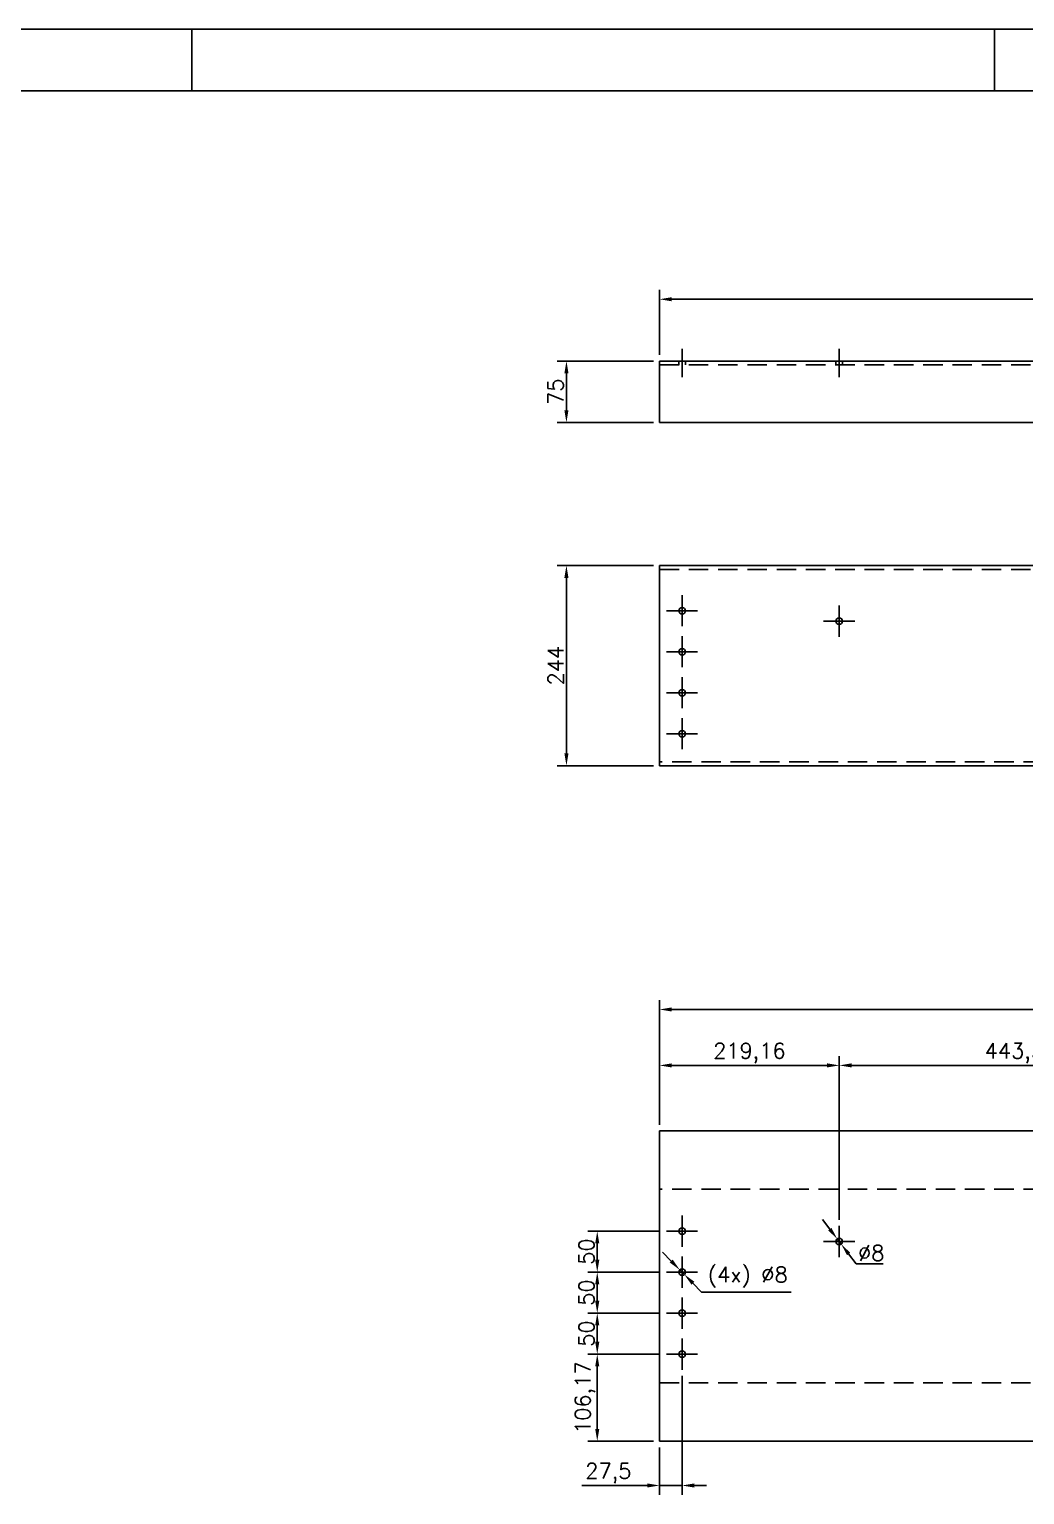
# Model space of a CAD drawing. Header units: metres. Extents: x 0 to 6307, y 0 to 4455.
# Drawn here: x 2356 to 3569, y 2668 to 4455 of the extents above; entities that cross this region are included whole.
import ezdxf
from ezdxf.enums import TextEntityAlignment as Align

# ---------------------------------------------------------------- set-up
doc = ezdxf.new("R2010")
doc.units = ezdxf.units.M
doc.header["$LTSCALE"] = 7.5
doc.linetypes.add('CENTER2', pattern=[28.575, 19.05, -3.175, 3.175, -3.175])
doc.linetypes.add('HIDDEN2', pattern=[4.7625, 3.175, -1.5875])
for name, color, linetype in [('FRL2', 2, 'Continuous'), ('FRL6', 6, 'Continuous'), ('FRL7', 7, 'Continuous'), ('FRR120', 5, 'Continuous'), ('FRR140', 5, 'Continuous'), ('FRR175', 1, 'Continuous'), ('FRR80', 3, 'Continuous'), ('SC1', 7, 'CENTER2'), ('SDM', 7, 'Continuous'), ('SL4', 4, 'Continuous'), ('ST1', 7, 'HIDDEN2')]:
    doc.layers.add(name, color=color, linetype=linetype)
doc.styles.add('R120', font='simplex.shx', dxfattribs={"height": 3})
doc.styles.add('R140', font='simplex.shx', dxfattribs={"height": 3.5})
doc.styles.add('R80', font='simplex.shx', dxfattribs={"height": 2})
doc.styles.add('ROMANS', font='ROMANS.SHX')
doc.dimstyles.new('7.5___1-7.5', dxfattribs={"dimscale": 7.5, "dimtxt": 2.5, "dimasz": 2, "dimexe": 1.5, "dimexo": 1, "dimgap": 0.5, "dimtad": 1, "dimzin": 12, "dimtxsty": 'ROMANS', "dimcen": 0, "dimclrd": 256, "dimclre": 256, "dimclrt": 3, "dimazin": 3, "dimtfac": 1, "dimtmove": 0, "dimatfit": 0, "dimfxl": 1, "dimlwd": -1, "dimlwe": -1, "dimarcsym": 0})
doc.dimstyles.new('7.5___1-7.5$3', dxfattribs={"dimscale": 7.5, "dimtxt": 2.5, "dimasz": 2, "dimexe": 1.5, "dimexo": 1, "dimgap": 0.5, "dimtad": 1, "dimtoh": 1, "dimzin": 12, "dimtxsty": 'ROMANS', "dimcen": 0, "dimclrd": 256, "dimclre": 256, "dimclrt": 3, "dimazin": 3, "dimtfac": 1, "dimtmove": 0, "dimatfit": 0, "dimfxl": 1, "dimlwd": -1, "dimlwe": -1, "dimarcsym": 0})

# ---------------------------------------------------------------- blocks, each defined once
blk = doc.blocks.new('A1')
at = {"layer": 'FRL2'}
for p, q in [((340.5, 594), (340.5, 584)), ((471, 594), (471, 584))]:
    blk.add_line(p, q, dxfattribs=at)
at = {"layer": 'FRL6', "linetype": 'Continuous'}
blk.add_line((25, 584), (831, 584), dxfattribs=at)
at = {"layer": 'FRL7', "linetype": 'Continuous'}
blk.add_line((0, 594), (841, 594), dxfattribs=at)
at = {"layer": 'FRR120', "style": 'R120'}
for tag, p in [('FASE_DO_PROJETO', (659, 46.29)), ('ÁREA_E/OU_SUBÁREA', (659, 40.79)), ('TÍTULO_DO_DESENHO', (659, 35.29)), ('SUBTÍTULO_1_DO_DESENHO', (659, 29.79)), ('SUBTÍTULO_2_DO_DESENHO', (659, 24.29))]:
    blk.add_attdef(tag, p, '', height=3, dxfattribs=at)
at = {"layer": 'FRR140', "style": 'R140', "width": 0.91}
for tag, p in [('NÚMERO_DA_CONTRATADA', (687.72, 12.6)), ('NUMERO_VALE', (752.89, 12.6))]:
    blk.add_attdef(tag, p, '', height=3.5, dxfattribs=at)
for tag, p in [('REVISÃO', (823.5, 14.68)), ('ESCALA', (671, 14.35))]:
    blk.add_attdef(tag, text='', height=3.5, dxfattribs=at).set_placement(p, align=Align.MIDDLE)
at = {"layer": 'FRR175', "style": 'R120'}
for tag, p in [('CLASSIFICAÇÃO', (811.83, 67.73)), ('PROJETO', (716.31, 53.59)), ('N_PROJ_SE', (793.5, 53.59)), ('N_CONTRATO', (796.97, 47.3))]:
    blk.add_attdef(tag, text='', height=3, dxfattribs=at).set_placement(p, align=Align.MIDDLE_CENTER)
at = {"layer": 'FRR80', "style": 'R80'}
for tag, p in [('8A_REV', (476, 77.07)), ('EMIS.', (486, 77.07)), ('PROJ.', (585, 77.07)), ('DES.', (597, 77.07)), ('VER.', (609, 77.07)), ('APR.', (621, 77.07)), ('AUT.', (633.01, 77.07)), ('7A_REV', (476, 71.37)), ('EMIS.', (486, 71.37)), ('PROJ.', (585, 71.37)), ('DES.', (597, 71.37)), ('VER.', (609, 71.37)), ('APR.', (621, 71.37)), ('AUT.', (633.01, 71.37)), ('6A_REV', (476, 65.67)), ('EMIS.', (486, 65.67)), ('PROJ.', (585, 65.67)), ('DES.', (597, 65.67)), ('VER.', (609, 65.67)), ('APR.', (621, 65.67)), ('AUT.', (633.01, 65.67)), ('5A_REV', (476, 59.97)), ('EMIS.', (486, 59.97)), ('PROJ.', (585, 59.97)), ('DES.', (597, 59.97)), ('VER.', (609, 59.97)), ('APR.', (621, 59.97)), ('AUT.', (633.01, 59.97)), ('4A_REV', (476, 54.27)), ('EMIS.', (486, 54.27)), ('PROJ.', (585, 54.27)), ('DES.', (597, 54.27)), ('VER.', (609, 54.27)), ('APR.', (621, 54.27)), ('AUT.', (633.01, 54.27)), ('3A_REV', (476, 48.57)), ('EMIS.', (486, 48.57)), ('PROJ.', (585, 48.57)), ('DES.', (597, 48.57)), ('VER.', (609, 48.57)), ('APR.', (621, 48.57)), ('AUT.', (633.01, 48.57)), ('2A_REV', (476, 42.87)), ('EMIS.', (486, 42.87)), ('PROJ.', (585, 42.87)), ('DES.', (597, 42.87)), ('VER.', (609, 42.87)), ('APR.', (621, 42.87)), ('AUT.', (633.01, 42.87)), ('1a_REV', (476, 37.17)), ('EMIS.', (486, 37.17)), ('PROJ.', (585, 37.17)), ('DES.', (597, 37.17)), ('VER.', (609, 37.17)), ('APR.', (621, 37.17)), ('AUT.', (633.01, 37.17))]:
    blk.add_attdef(tag, text='', height=2, dxfattribs=at).set_placement(p, align=Align.MIDDLE)
for p in [(492.61, 76.08), (492.61, 70.38), (492.61, 64.68), (492.61, 58.98), (492.61, 53.28), (492.61, 47.58), (492.61, 41.88), (492.61, 36.18)]:
    blk.add_attdef('DESCRIÇÃO_DA_REVISÃO', p, '', height=2, dxfattribs=at)
at = {"layer": 'FRR80', "style": 'R80', "width": 0.85}
for p in [(648, 77.07), (648, 71.37), (648, 65.67), (648, 59.97), (648, 54.27), (648, 48.57), (648, 42.87), (648, 37.17)]:
    blk.add_attdef('DATA', text='', height=2, dxfattribs=at).set_placement(p, align=Align.MIDDLE)
blk = doc.blocks.new('*D53')
at = {"layer": 'Defpoints', "color": 0, "transparency": 16777216}
for p in [(3010.5, 4050.5), (3124, 4050.5), (3124, 3975.5)]:
    blk.add_point(p, dxfattribs=at)
at = {"layer": 'SDM', "transparency": 16777216}
for p, q in [((3116.5, 4050.5), (2999.3, 4050.5)), ((3010.5, 3990.5), (3010.5, 4035.5)), ((3116.5, 3975.5), (2999.3, 3975.5))]:
    blk.add_line(p, q, dxfattribs=at)
for points in [[(3008, 4035.5), (3013, 4035.5), (3010.5, 4050.5)], [(3008, 3990.5), (3013, 3990.5), (3010.5, 3975.5)]]:
    blk.add_solid(points, dxfattribs=at)
at = {"layer": 'SDM', "color": 3, "transparency": 16777216, "insert": (2997.4, 4013), "char_height": 18.75, "attachment_point": 5, "rotation": 90, "style": 'ROMANS'}
blk.add_mtext('75', dxfattribs=at)
blk = doc.blocks.new('*D54')
at = {"layer": 'Defpoints', "color": 0, "transparency": 16777216}
for p in [(4449, 4125.8), (3124, 4050.5), (4449, 4050.5)]:
    blk.add_point(p, dxfattribs=at)
at = {"layer": 'SDM', "transparency": 16777216}
for p, q in [((3124, 4058), (3124, 4137.1)), ((4449, 4058), (4449, 4137.1)), ((3139, 4125.8), (4434, 4125.8))]:
    blk.add_line(p, q, dxfattribs=at)
for points in [[(3139, 4128.3), (3139, 4123.3), (3124, 4125.8)], [(4434, 4128.3), (4434, 4123.3), (4449, 4125.8)]]:
    blk.add_solid(points, dxfattribs=at)
at = {"layer": 'SDM', "color": 3, "transparency": 16777216, "insert": (3786.5, 4140.8), "char_height": 18.75, "attachment_point": 5, "style": 'ROMANS'}
blk.add_mtext('1324,98', dxfattribs=at)
blk = doc.blocks.new('*D58')
at = {"layer": 'Defpoints', "color": 0, "transparency": 16777216}
for p in [(3124, 3801), (3010.5, 3557), (3124, 3557)]:
    blk.add_point(p, dxfattribs=at)
at = {"layer": 'SDM', "transparency": 16777216}
for p, q in [((3116.5, 3801), (2999.3, 3801)), ((3010.5, 3786), (3010.5, 3572)), ((3116.5, 3557), (2999.3, 3557))]:
    blk.add_line(p, q, dxfattribs=at)
for points in [[(3008, 3786), (3013, 3786), (3010.5, 3801)], [(3008, 3572), (3013, 3572), (3010.5, 3557)]]:
    blk.add_solid(points, dxfattribs=at)
at = {"layer": 'SDM', "color": 3, "transparency": 16777216, "insert": (2997.4, 3679), "char_height": 18.75, "attachment_point": 5, "rotation": 90, "style": 'ROMANS'}
blk.add_mtext('244', dxfattribs=at)
blk = doc.blocks.new('*D69')
at = {"layer": 'Defpoints', "color": 0, "transparency": 16777216}
for p in [(3151.5, 2820.4), (3124, 2733.2), (3124, 2679.2)]:
    blk.add_point(p, dxfattribs=at)
at = {"layer": 'SDM', "transparency": 16777216}
for p, q in [((3151.5, 2812.9), (3151.5, 2668)), ((3124, 2725.7), (3124, 2668)), ((3109, 2679.2), (3029.4, 2679.2)), ((3151.5, 2679.2), (3124, 2679.2)), ((3166.5, 2679.2), (3181.5, 2679.2))]:
    blk.add_line(p, q, dxfattribs=at)
for points in [[(3109, 2681.7), (3109, 2676.7), (3124, 2679.2)], [(3166.5, 2681.7), (3166.5, 2676.7), (3151.5, 2679.2)]]:
    blk.add_solid(points, dxfattribs=at)
at = {"layer": 'SDM', "color": 3, "transparency": 16777216, "insert": (3061.7, 2694.1), "char_height": 18.75, "attachment_point": 5, "style": 'ROMANS'}
blk.add_mtext('27,5', dxfattribs=at)
blk = doc.blocks.new('*D70')
at = {"layer": 'Defpoints', "color": 0, "transparency": 16777216}
for p in [(3048.1, 2839.4), (3132.5, 2839.4), (3124, 2733.2)]:
    blk.add_point(p, dxfattribs=at)
at = {"layer": 'SDM', "transparency": 16777216}
for p, q in [((3125, 2839.4), (3036.8, 2839.4)), ((3048.1, 2748.2), (3048.1, 2824.4)), ((3116.5, 2733.2), (3036.8, 2733.2))]:
    blk.add_line(p, q, dxfattribs=at)
for points in [[(3045.6, 2824.4), (3050.6, 2824.4), (3048.1, 2839.4)], [(3045.6, 2748.2), (3050.6, 2748.2), (3048.1, 2733.2)]]:
    blk.add_solid(points, dxfattribs=at)
at = {"layer": 'SDM', "color": 3, "transparency": 16777216, "insert": (3033.2, 2786.3), "char_height": 18.75, "attachment_point": 5, "rotation": 90, "style": 'ROMANS'}
blk.add_mtext('106,17', dxfattribs=at)
blk = doc.blocks.new('*D71')
at = {"layer": 'Defpoints', "color": 0, "transparency": 16777216}
for p in [(3048.1, 2889.4), (3132.5, 2889.4), (3132.5, 2839.4)]:
    blk.add_point(p, dxfattribs=at)
at = {"layer": 'SDM', "transparency": 16777216}
for p, q in [((3125, 2889.4), (3036.8, 2889.4)), ((3048.1, 2854.4), (3048.1, 2874.4)), ((3125, 2839.4), (3036.8, 2839.4))]:
    blk.add_line(p, q, dxfattribs=at)
for points in [[(3045.6, 2874.4), (3050.6, 2874.4), (3048.1, 2889.4)], [(3045.6, 2854.4), (3050.6, 2854.4), (3048.1, 2839.4)]]:
    blk.add_solid(points, dxfattribs=at)
at = {"layer": 'SDM', "color": 3, "transparency": 16777216, "insert": (3035, 2864.4), "char_height": 18.75, "attachment_point": 5, "rotation": 90, "style": 'ROMANS'}
blk.add_mtext('50', dxfattribs=at)
blk = doc.blocks.new('*D72')
at = {"layer": 'Defpoints', "color": 0, "transparency": 16777216}
for p in [(3048.1, 2939.4), (3132.5, 2939.4), (3132.5, 2889.4)]:
    blk.add_point(p, dxfattribs=at)
at = {"layer": 'SDM', "transparency": 16777216}
for p, q in [((3125, 2939.4), (3036.8, 2939.4)), ((3048.1, 2904.4), (3048.1, 2924.4)), ((3125, 2889.4), (3036.8, 2889.4))]:
    blk.add_line(p, q, dxfattribs=at)
for points in [[(3045.6, 2924.4), (3050.6, 2924.4), (3048.1, 2939.4)], [(3045.6, 2904.4), (3050.6, 2904.4), (3048.1, 2889.4)]]:
    blk.add_solid(points, dxfattribs=at)
at = {"layer": 'SDM', "color": 3, "transparency": 16777216, "insert": (3035, 2914.4), "char_height": 18.75, "attachment_point": 5, "rotation": 90, "style": 'ROMANS'}
blk.add_mtext('50', dxfattribs=at)
blk = doc.blocks.new('*D73')
at = {"layer": 'Defpoints', "color": 0, "transparency": 16777216}
for p in [(3048.1, 2989.4), (3132.5, 2989.4), (3132.5, 2939.4)]:
    blk.add_point(p, dxfattribs=at)
at = {"layer": 'SDM', "transparency": 16777216}
for p, q in [((3125, 2989.4), (3036.8, 2989.4)), ((3048.1, 2954.4), (3048.1, 2974.4)), ((3125, 2939.4), (3036.8, 2939.4))]:
    blk.add_line(p, q, dxfattribs=at)
for points in [[(3045.6, 2974.4), (3050.6, 2974.4), (3048.1, 2989.4)], [(3045.6, 2954.4), (3050.6, 2954.4), (3048.1, 2939.4)]]:
    blk.add_solid(points, dxfattribs=at)
at = {"layer": 'SDM', "color": 3, "transparency": 16777216, "insert": (3035, 2964.4), "char_height": 18.75, "attachment_point": 5, "rotation": 90, "style": 'ROMANS'}
blk.add_mtext('50', dxfattribs=at)
blk = doc.blocks.new('*D68')
at = {"layer": 'Defpoints', "color": 0, "transparency": 16777216}
for p in [(3148.7, 2942.2), (3154.3, 2936.5)]:
    blk.add_point(p, dxfattribs=at)
at = {"layer": 'SDM', "transparency": 16777216}
for p, q in [((3138.2, 2952.9), (3127.7, 2963.7)), ((3148.7, 2942.2), (3154.3, 2936.5)), ((3164.8, 2925.8), (3175.3, 2915.1)), ((3175.3, 2915.1), (3284.4, 2915.1))]:
    blk.add_line(p, q, dxfattribs=at)
for points in [[(3140, 2954.7), (3136.4, 2951.2), (3148.7, 2942.2)], [(3166.6, 2927.6), (3163, 2924.1), (3154.3, 2936.5)]]:
    blk.add_solid(points, dxfattribs=at)
at = {"layer": 'SDM', "color": 3, "transparency": 16777216, "insert": (3231.7, 2933.2), "char_height": 18.75, "attachment_point": 5, "style": 'ROMANS'}
blk.add_mtext('(4x) ∅8', dxfattribs=at)
blk = doc.blocks.new('*D74')
at = {"layer": 'Defpoints', "color": 0, "transparency": 16777216}
for p in [(3343.2, 3191.5), (3124, 3111.6), (3343.2, 2995.7)]:
    blk.add_point(p, dxfattribs=at)
at = {"layer": 'SDM', "transparency": 16777216}
for p, q in [((3124, 3119.1), (3124, 3202.8)), ((3343.2, 3003.2), (3343.2, 3202.8)), ((3139, 3191.5), (3328.2, 3191.5))]:
    blk.add_line(p, q, dxfattribs=at)
for points in [[(3139, 3194), (3139, 3189), (3124, 3191.5)], [(3328.2, 3194), (3328.2, 3189), (3343.2, 3191.5)]]:
    blk.add_solid(points, dxfattribs=at)
at = {"layer": 'SDM', "color": 3, "transparency": 16777216, "insert": (3233.6, 3206.5), "char_height": 18.75, "attachment_point": 5, "style": 'ROMANS'}
blk.add_mtext('219,16', dxfattribs=at)
blk = doc.blocks.new('*D75')
at = {"layer": 'Defpoints', "color": 0, "transparency": 16777216}
for p in [(3786.5, 3191.5), (3343.2, 2995.7), (3786.5, 2995.7)]:
    blk.add_point(p, dxfattribs=at)
at = {"layer": 'SDM', "transparency": 16777216}
for p, q in [((3343.2, 3003.2), (3343.2, 3202.8)), ((3786.5, 3109.5), (3786.5, 3202.8)), ((3358.2, 3191.5), (3771.5, 3191.5)), ((3786.5, 3003.2), (3786.5, 3033.2))]:
    blk.add_line(p, q, dxfattribs=at)
for points in [[(3358.2, 3194), (3358.2, 3189), (3343.2, 3191.5)], [(3771.5, 3194), (3771.5, 3189), (3786.5, 3191.5)]]:
    blk.add_solid(points, dxfattribs=at)
at = {"layer": 'SDM', "color": 3, "transparency": 16777216, "insert": (3564.8, 3206.5), "char_height": 18.75, "attachment_point": 5, "style": 'ROMANS'}
blk.add_mtext('443,33', dxfattribs=at)
blk = doc.blocks.new('*D78')
at = {"layer": 'Defpoints', "color": 0, "transparency": 16777216}
for p in [(4449, 3259.7), (3124, 3111.6), (4449, 3111.6)]:
    blk.add_point(p, dxfattribs=at)
at = {"layer": 'SDM', "transparency": 16777216}
for p, q in [((3124, 3119.1), (3124, 3270.9)), ((4449, 3119.1), (4449, 3270.9)), ((3139, 3259.7), (4434, 3259.7))]:
    blk.add_line(p, q, dxfattribs=at)
for points in [[(3139, 3262.2), (3139, 3257.2), (3124, 3259.7)], [(4434, 3262.2), (4434, 3257.2), (4449, 3259.7)]]:
    blk.add_solid(points, dxfattribs=at)
at = {"layer": 'SDM', "color": 3, "transparency": 16777216, "insert": (3786.5, 3274.6), "char_height": 18.75, "attachment_point": 5, "style": 'ROMANS'}
blk.add_mtext('1324,98', dxfattribs=at)
blk = doc.blocks.new('*D84')
at = {"layer": 'Defpoints', "color": 0, "transparency": 16777216}
for p in [(3340.7, 2979.8), (3345.6, 2973.5)]:
    blk.add_point(p, dxfattribs=at)
at = {"layer": 'SDM', "transparency": 16777216}
for p, q in [((3331.7, 2991.8), (3322.6, 3003.7)), ((3340.7, 2979.8), (3345.6, 2973.5)), ((3354.6, 2961.5), (3363.7, 2949.6)), ((3363.7, 2949.6), (3396.9, 2949.6))]:
    blk.add_line(p, q, dxfattribs=at)
for points in [[(3333.7, 2993.3), (3329.7, 2990.3), (3340.7, 2979.8)], [(3356.6, 2963), (3352.7, 2960), (3345.6, 2973.5)]]:
    blk.add_solid(points, dxfattribs=at)
at = {"layer": 'SDM', "color": 3, "transparency": 16777216, "insert": (3382.2, 2962.7), "char_height": 18.75, "attachment_point": 5, "style": 'ROMANS'}
blk.add_mtext('∅8', dxfattribs=at)

msp = doc.modelspace()

# ---------------------------------------------------------------- linework, layer by layer
at = {"layer": 'SC1'}
for p, q in [((3151.508, 4030.698), (3151.508, 4065.46)), ((3343.165, 4030.698), (3343.165, 4065.46)), ((3151.508, 3764.997), (3151.508, 3726.997)), ((3132.508, 3745.997), (3170.508, 3745.997)), ((3343.165, 3752.267), (3343.165, 3714.267)), ((3324.165, 3733.267), (3362.165, 3733.267)), ((3151.508, 3714.997), (3151.508, 3676.997)), ((3132.508, 3695.997), (3170.508, 3695.997)), ((3151.508, 3664.997), (3151.508, 3626.997)), ((3132.508, 3645.997), (3170.508, 3645.997)), ((3151.508, 3614.997), (3151.508, 3576.997)), ((3132.508, 3595.997), (3170.508, 3595.997)), ((3151.508, 3008.384), (3151.508, 2970.384)), ((3132.508, 2989.384), (3170.508, 2989.384)), ((3343.165, 2995.654), (3343.165, 2957.654)), ((3324.165, 2976.654), (3362.165, 2976.654)), ((3151.508, 2958.384), (3151.508, 2920.384)), ((3132.508, 2939.384), (3170.508, 2939.384)), ((3151.508, 2908.384), (3151.508, 2870.384)), ((3132.508, 2889.384), (3170.508, 2889.384)), ((3151.508, 2858.384), (3151.508, 2820.384)), ((3132.508, 2839.384), (3170.508, 2839.384))]:
    msp.add_line(p, q, dxfattribs=at)
at = {"layer": 'SL4'}
for p, q in [((3124.008, 4037.698), (3124.008, 4050.46)), ((3124.008, 4050.46), (4448.983, 4050.46)), ((3124.008, 3975.46), (3124.008, 4037.698)), ((4448.983, 3975.46), (3124.008, 3975.46)), ((3124.008, 3800.997), (4448.983, 3800.997)), ((3124.008, 3791.472), (3124.008, 3800.997)), ((3124.008, 3791.472), (3124.008, 3569.759)), ((3124.008, 3556.997), (3124.008, 3569.759)), ((4448.983, 3556.997), (3124.008, 3556.997)), ((3124.008, 3111.555), (3124.008, 2733.213)), ((3124.008, 3111.555), (4448.983, 3111.555)), ((4448.983, 2733.213), (3124.008, 2733.213))]:
    msp.add_line(p, q, dxfattribs=at)
for centre in [(3151.508, 3745.997), (3343.165, 3733.267), (3151.508, 3695.997), (3151.508, 3645.997), (3151.508, 3595.997), (3151.508, 2989.384), (3343.165, 2976.654), (3151.508, 2939.384), (3151.508, 2889.384), (3151.508, 2839.384)]:
    msp.add_circle(centre, 4, dxfattribs=at)
at = {"layer": 'ST1'}
for p, q in [((3124.008, 4045.698), (4448.983, 4045.698)), ((3147.508, 4050.46), (3147.508, 4045.698)), ((3155.508, 4045.698), (3155.508, 4050.46)), ((3339.165, 4050.46), (3339.165, 4045.698)), ((3347.165, 4045.698), (3347.165, 4050.46)), ((3124.008, 3796.234), (4448.983, 3796.234)), ((4448.983, 3561.759), (3124.008, 3561.759)), ((4448.983, 3040.47), (3124.008, 3040.47)), ((3124.008, 2804.298), (4448.983, 2804.298))]:
    msp.add_line(p, q, dxfattribs=at)

# ---------------------------------------------------------------- block references
at = {"xscale": 7.499999999999915, "yscale": 7.499999999999915, "zscale": 7.499999999999915}
msp.add_blockref('A1', (0, 0), dxfattribs=at)

# ---------------------------------------------------------------- dimensions: what is measured, and where the dimension line sits
at = {"layer": 'SDM'}
for base, p1, p2, picture, middle in [((4448.982944024, 4125.849050471), (3124.007944024, 4050.460071191), (4448.982944024, 4050.460071191), '*D54', (3786.495444024, 4140.759764757)), ((4448.982944024, 3259.695361432), (3124.007944024, 3111.555454836), (4448.982944024, 3111.555454836), '*D78', (3786.495444024, 3274.606075718)), ((3343.165, 3191.547), (3124.008, 3111.555), (3343.165, 2995.654), '*D74', (3233.587, 3206.458))]:
    dim = msp.add_linear_dim(base=base, p1=p1, p2=p2, dimstyle='7.5___1-7.5', dxfattribs=at)
    dim.commit()
    dim.dimension.update_dxf_attribs({"geometry": picture, "text_midpoint": middle})
for base, p1, p2, angle, picture, middle in [((3010.537, 4050.46), (3124.008, 3975.46), (3124.008, 4050.46), 90, '*D53', (2997.412, 4012.96)), ((3010.537, 3556.997), (3124.008, 3800.997), (3124.008, 3556.997), 90, '*D58', (2997.412, 3678.997)), ((3048.095, 2839.384), (3124.008, 2733.213), (3132.508, 2839.384), 90, '*D70', (3033.184, 2786.298)), ((3124.008, 2679.223), (3151.508, 2820.384), (3124.008, 2733.213), 180, '*D69', (3061.687, 2694.134))]:
    dim = msp.add_linear_dim(base=base, p1=p1, p2=p2, angle=angle, dimstyle='7.5___1-7.5', dxfattribs=at)
    dim.commit()
    dim.dimension.update_dxf_attribs({"geometry": picture, "text_midpoint": middle})
dim = msp.add_linear_dim(base=(3786.495, 3191.547), p1=(3343.165, 2995.654), p2=(3786.495, 2995.654), dimstyle='7.5___1-7.5', override={"dimtmove": 1}, dxfattribs=at)
dim.commit()
dim.dimension.update_dxf_attribs({"geometry": '*D75', "text_midpoint": (3564.83, 3206.458)})
dim = msp.add_diameter_dim_2p(p1=(3340.749, 2979.841), p2=(3345.582, 2973.467), dimstyle='7.5___1-7.5$3', dxfattribs=at)
dim.commit()
dim.dimension.update_dxf_attribs({"geometry": '*D84', "text_midpoint": (3382.19, 2962.686)})
for base, p1, p2, picture, middle in [((3048.095, 2989.384), (3132.508, 2939.384), (3132.508, 2989.384), '*D73', (3034.97, 2964.384)), ((3048.095, 2939.384), (3132.508, 2889.384), (3132.508, 2939.384), '*D72', (3034.97, 2914.384)), ((3048.095, 2889.384), (3132.508, 2839.384), (3132.508, 2889.384), '*D71', (3034.97, 2864.384))]:
    dim = msp.add_linear_dim(base=base, p1=p1, p2=p2, angle=90, dimstyle='7.5___1-7.5', override={"dimtmove": 1}, dxfattribs=at)
    dim.commit()
    dim.dimension.update_dxf_attribs({"geometry": picture, "text_midpoint": middle})
dim = msp.add_diameter_dim_2p(p1=(3148.707, 2942.239), p2=(3154.309, 2936.529), text='(4x) <>', dimstyle='7.5___1-7.5$3', dxfattribs=at)
dim.commit()
dim.dimension.update_dxf_attribs({"geometry": '*D68', "text_midpoint": (3231.748, 2933.15)})

doc.saveas('drawing.dxf')
